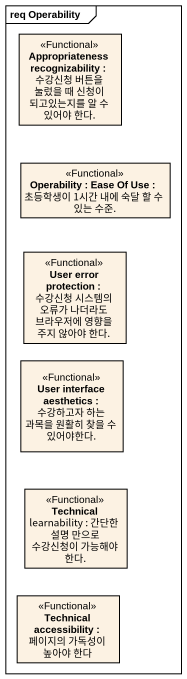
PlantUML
@startuml
mainframe req Operability
hide circle
hide empty members
class "Appropriateness recognizability : 수강신청 버튼을 눌렀을 때 신청이 되고있는지를 알 수 있어야 한다." as Appropriateness <<Functional>>
class "Operability : Ease Of Use : 초등학생이 1시간 내에 숙달 할 수 있는 수준." as Operability_Ease_Of_Use <<Functional>>
class "User error protection : 수강신청 시스템의 오류가 나더라도 브라우저에 영향을 주지 않아야 한다." as User_error_protection_수강신청 <<Functional>>
class "User interface aesthetics : 수강하고자 하는 과목을 원활히 찾을 수 있어야한다." as User_interface_aesthetics <<Functional>>
class "Technical learnability : 간단한 설명 만으로 수강신청이 가능해야 한다." as Technical_learnability_간단한 <<Functional>>
class "Technical accessibility : 페이지의 가독성이 높아야 한다" as Technical_accessibility <<Functional>>
@enduml
